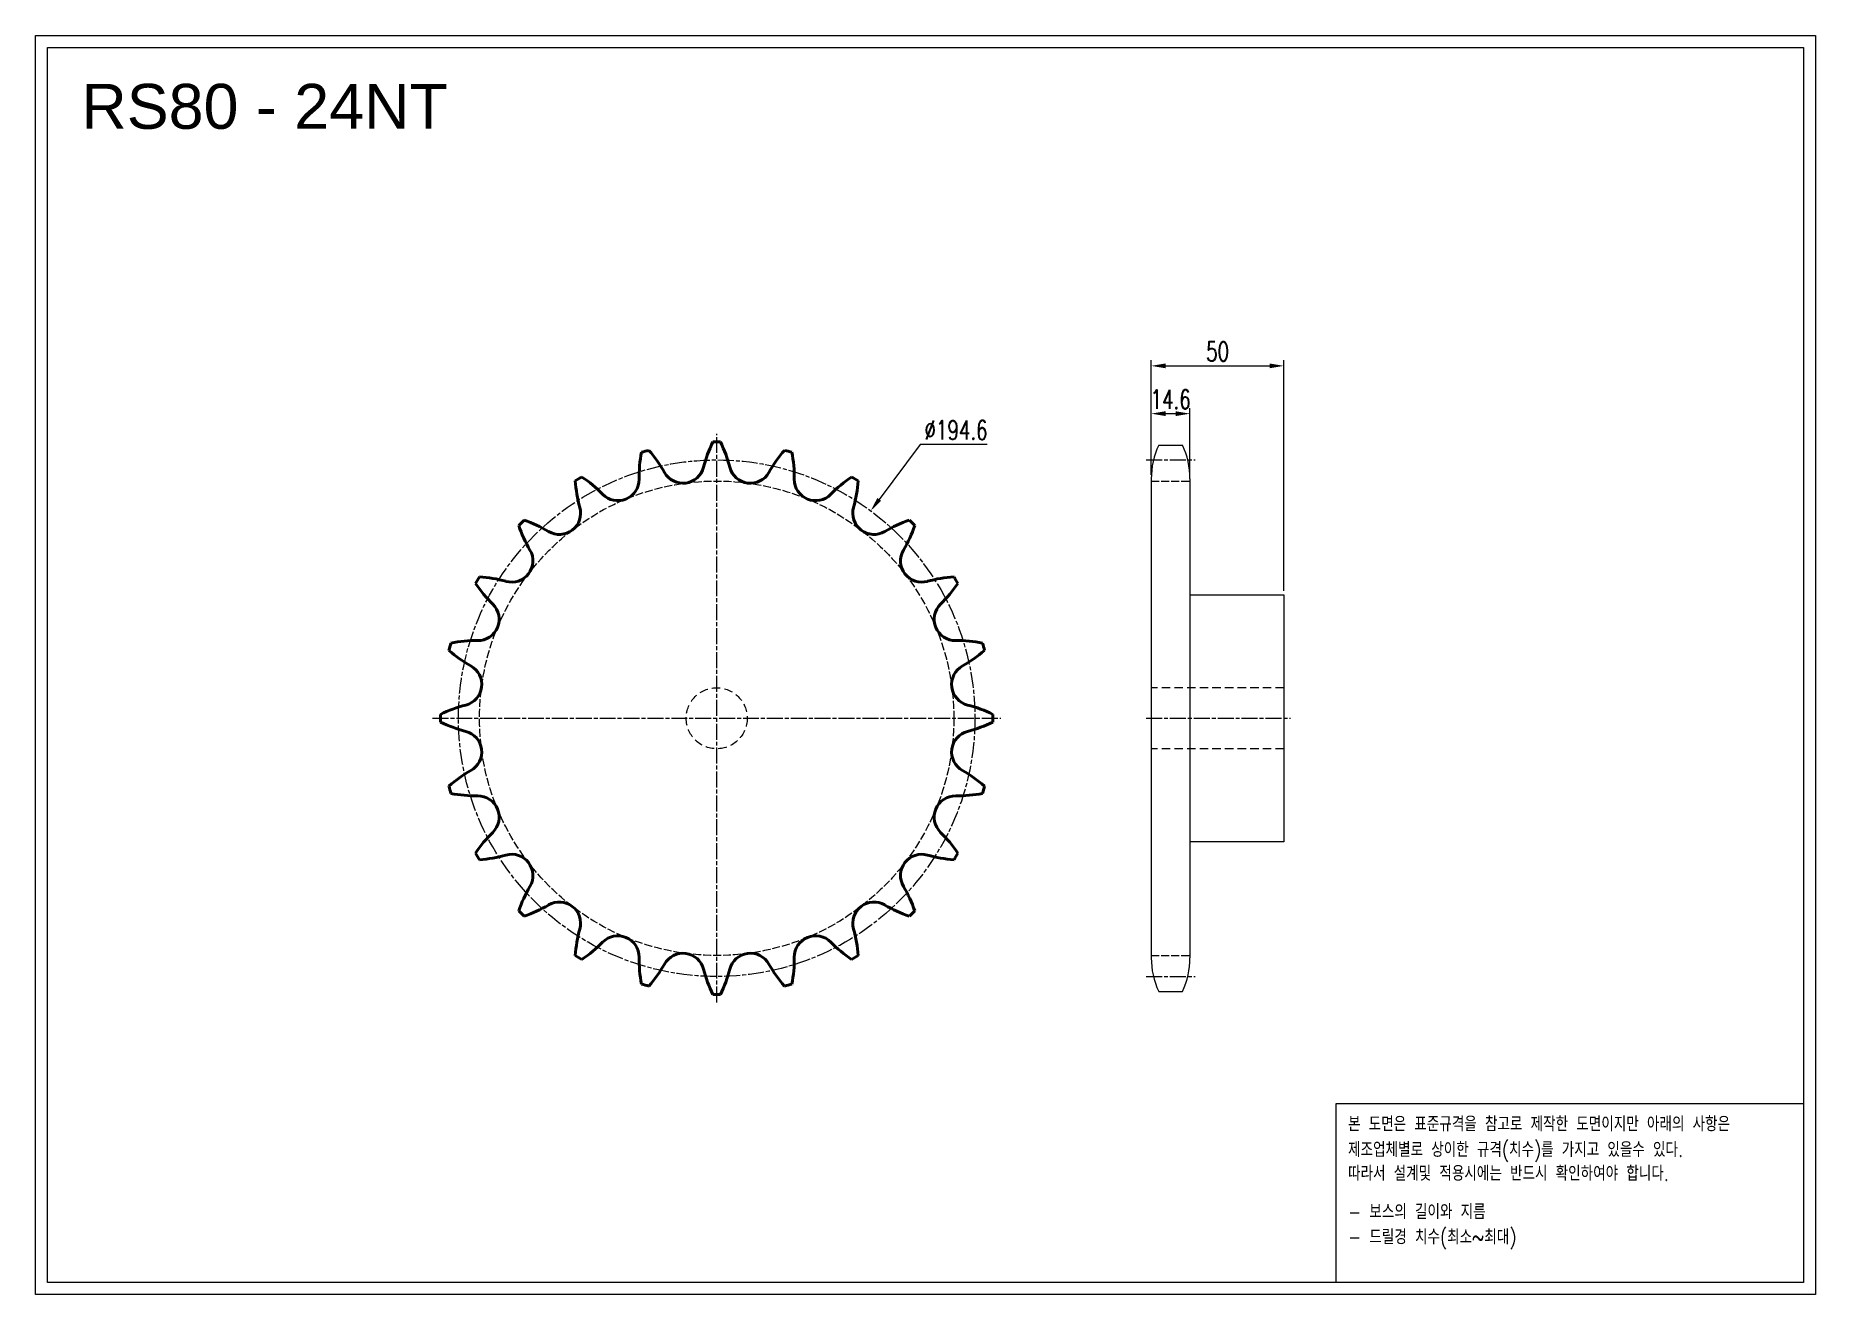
# Model space of a CAD drawing. Header units: millimetres. Extents: x -65582 to -64911, y 16254 to 16728.
import ezdxf

# ---------------------------------------------------------------- set-up
doc = ezdxf.new("R2010")
doc.units = ezdxf.units.MM
for name, pattern in [('AM_ISO02W050', [7.5, 6, -1.5]), ('AM_ISO02W050x2', [3.75, 3, -0.75]), ('AM_ISO08W050', [18, 12, -1.5, 3, -1.5]), ('AM_ISO08W050x2', [9, 6, -0.75, 1.5, -0.75]), ('HIDDEN', [9.525, 6.35, -3.175])]:
    doc.linetypes.add(name, pattern=pattern)
for name, color, linetype, lineweight in [('AM_0N', 7, 'Continuous', 50), ('AM_3N', 6, 'AM_ISO02W050', 25), ('AM_7', 4, 'AM_ISO08W050', 25), ('AM_7N', 4, 'AM_ISO08W050', 25)]:
    doc.layers.add(name, color=color, linetype=linetype, lineweight=lineweight)
doc.layers.add('HL', color=2, linetype='HIDDEN')
doc.layers.add('S-DIM', color=7, linetype='Continuous')
doc.styles.add('HAN', font='ROMANS.shx', dxfattribs={"width": 0.7, "bigfont": 'whgtxt.shx'})
doc.styles.add('HSG', font='SIMPLEX.shx', dxfattribs={"width": 0.7, "bigfont": 'HSG.shx'})
doc.styles.get("Standard").update_dxf_attribs({"font": 'arial.ttf'})
doc.dimstyles.new('APP16', dxfattribs={"dimscale": 3, "dimtxt": 2.4, "dimasz": 1.8, "dimexe": 0.7, "dimexo": 0.5, "dimgap": 0.6, "dimtad": 1, "dimtoh": 1, "dimdec": 1, "dimrnd": 0.01, "dimzin": 9, "dimdsep": 46, "dimtxsty": 'HSG', "dimcen": 0, "dimclrd": 1, "dimclre": 1, "dimclrt": 256, "dimazin": 2, "dimtp": 1, "dimtm": 1, "dimtfac": 0.5, "dimtdec": 1, "dimtofl": 0, "dimtmove": 0, "dimatfit": 3, "dimfxl": 0, "dimtvp": 1, "dimtolj": 2, "dimlwd": -1, "dimlwe": -1, "dimarcsym": 0})

# ---------------------------------------------------------------- blocks, each defined once
blk = doc.blocks.new('*D1')
at = {"layer": 'Defpoints', "color": 0, "transparency": 16777216}
for p in [(-65147.13, 16585.82), (-65161.73, 16561.3), (-65147.13, 16560.45)]:
    blk.add_point(p, dxfattribs=at)
at = {"layer": 'S-DIM', "color": 1, "transparency": 16777216}
for p, q in [((-65161.73, 16562.8), (-65161.73, 16587.92)), ((-65156.33, 16585.82), (-65152.53, 16585.82)), ((-65147.13, 16561.95), (-65147.13, 16587.92))]:
    blk.add_line(p, q, dxfattribs=at)
for points in [[(-65156.33, 16586.72), (-65156.33, 16584.92), (-65161.73, 16585.82)], [(-65152.53, 16586.72), (-65152.53, 16584.92), (-65147.13, 16585.82)]]:
    blk.add_solid(points, dxfattribs=at)
at = {"layer": 'S-DIM', "transparency": 16777216, "insert": (-65154.43, 16591.22), "char_height": 7.2, "attachment_point": 5, "style": 'HSG'}
blk.add_mtext('\\A2;14.6', dxfattribs=at)
blk = doc.blocks.new('*D2')
at = {"layer": 'Defpoints', "color": 0, "transparency": 16777216}
for p in [(-65111.73, 16603.82), (-65161.73, 16561.3), (-65111.73, 16517.59)]:
    blk.add_point(p, dxfattribs=at)
at = {"layer": 'S-DIM', "color": 1, "transparency": 16777216}
for p, q in [((-65161.73, 16562.8), (-65161.73, 16605.92)), ((-65111.73, 16519.09), (-65111.73, 16605.92)), ((-65156.33, 16603.82), (-65117.13, 16603.82))]:
    blk.add_line(p, q, dxfattribs=at)
for points in [[(-65156.33, 16604.72), (-65156.33, 16602.92), (-65161.73, 16603.82)], [(-65117.13, 16604.72), (-65117.13, 16602.92), (-65111.73, 16603.82)]]:
    blk.add_solid(points, dxfattribs=at)
at = {"layer": 'S-DIM', "transparency": 16777216, "insert": (-65136.73, 16609.22), "char_height": 7.2, "attachment_point": 5, "style": 'HSG'}
blk.add_mtext('\\A2;50', dxfattribs=at)
blk = doc.blocks.new('*D3')
at = {"layer": 'Defpoints', "color": 0, "transparency": 16777216}
for p in [(-65267.43, 16549.2), (-65383.49, 16392.99)]:
    blk.add_point(p, dxfattribs=at)
at = {"layer": 'S-DIM', "color": 1, "transparency": 16777216}
for p, q in [((-65248.83, 16574.23), (-65264.21, 16553.53)), ((-65223.51, 16574.23), (-65248.83, 16574.23))]:
    blk.add_line(p, q, dxfattribs=at)
blk.add_solid([(-65264.94, 16554.07), (-65263.49, 16552.99), (-65267.43, 16549.2)], dxfattribs=at)
at = {"layer": 'S-DIM', "transparency": 16777216, "insert": (-65235.27, 16579.63), "char_height": 7.2, "attachment_point": 5, "style": 'HSG'}
blk.add_mtext('\\A2;∅194.6', dxfattribs=at)
blk = doc.blocks.new('notice1')
at = {"color": 4}
blk.add_lwpolyline([(-22142.12, 1735.9), (-22053.8, 1735.9), (-22053.8, 1702.07), (-22142.12, 1702.07)], close=True, dxfattribs=at)
at = {"color": 4, "style": 'HAN', "width": 0.8}
for s, p in [('본 도면은 표준규격을 참고로 제작한 도면이지만 아래의 사항은', (-22139.9, 1730.62)), ('제조업체별로 상이한 규격(치수)를 가지고 있을수 있다.', (-22139.9, 1725.78)), ('따라서 설계및 적용시에는 반드시 확인하여야 합니다.', (-22139.9, 1721.28)), ('- 보스의 길이와 지름', (-22139.9, 1714.03)), ('- 드릴경 치수(최소~최대)', (-22139.9, 1709.27))]:
    blk.add_text(s, height=2.7949, dxfattribs=at).set_placement(p)

msp = doc.modelspace()

# ---------------------------------------------------------------- linework, layer by layer
for p, q in [((-65158.93, 16574), (-65149.93, 16574)), ((-65161.73, 16561.3), (-65161.73, 16380.89)), ((-65147.13, 16561.3), (-65147.13, 16380.89)), ((-65147.13, 16517.59), (-65111.73, 16517.59)), ((-65111.73, 16517.59), (-65111.73, 16424.59)), ((-65111.73, 16424.59), (-65147.13, 16424.59)), ((-65158.93, 16368.19), (-65149.93, 16368.19))]:
    msp.add_line(p, q)
for points in [[(-65582.09, 16728.22), (-64911.49, 16728.22), (-64911.49, 16254.06), (-65582.09, 16254.06)], [(-65577.57, 16723.71), (-64916, 16723.71), (-64916, 16258.58), (-65577.57, 16258.58)]]:
    msp.add_lwpolyline(points, close=True)
for centre, start, end in [((-65131.53, 16561.3), 155.13196, 180), ((-65177.33, 16561.3), 0, 24.86804), ((-65131.53, 16380.89), 180, 204.86804), ((-65177.33, 16380.89), 335.13196, 0)]:
    msp.add_arc(centre, 30.2, start, end)
at = {"layer": 'AM_0N'}
for centre, radius, start, end in [((-65305.16, 16561.69), 49.55, 168.8666, 180.625), ((-65325.46, 16471.09), 104.09, 104.21378, 105.78622), ((-65388.33, 16539.4), 49.55, 29.375, 41.1334), ((-65282.41, 16553.35), 49.55, 153.8666, 165.625), ((-65325.46, 16471.09), 104.09, 89.21378, 90.78622), ((-65368.51, 16553.35), 49.55, 14.375, 26.1334), ((-65262.59, 16539.4), 49.55, 138.8666, 150.625), ((-65325.46, 16471.09), 104.09, 74.21378, 75.78622), ((-65345.76, 16561.69), 49.55, 359.375, 11.1334), ((-65338.17, 16567.64), 8.02, 209.375, 345.625), ((-65312.75, 16567.64), 8.02, 194.375, 330.625), ((-65325.46, 16471.09), 104.09, 119.21378, 120.78622), ((-65329.3, 16563.85), 49.55, 183.8666, 195.625), ((-65403.87, 16520.8), 49.55, 44.375, 56.1334), ((-65362.72, 16561.06), 8.02, 224.375, 0.625), ((-65288.19, 16561.06), 8.02, 179.375, 315.625), ((-65247.05, 16520.8), 49.55, 123.8666, 135.625), ((-65325.46, 16471.09), 104.09, 59.21378, 60.78622), ((-65321.62, 16563.85), 49.55, 344.375, 356.1334), ((-65384.74, 16548.35), 8.02, 239.375, 15.625), ((-65266.18, 16548.35), 8.02, 164.375, 300.625), ((-65325.46, 16471.09), 104.09, 134.21378, 135.78622), ((-65414.06, 16498.81), 49.55, 59.375, 71.1334), ((-65236.86, 16498.81), 49.55, 108.8666, 120.625), ((-65325.46, 16471.09), 104.09, 44.21378, 45.78622), ((-65353.18, 16559.7), 49.55, 198.8666, 210.625), ((-65297.74, 16559.7), 49.55, 329.375, 341.1334), ((-65402.71, 16530.37), 8.02, 254.375, 30.625), ((-65248.2, 16530.37), 8.02, 149.375, 285.625), ((-65325.46, 16471.09), 104.09, 149.21378, 150.78622), ((-65418.22, 16474.94), 49.55, 74.375, 86.1334), ((-65232.7, 16474.94), 49.55, 93.8666, 105.625), ((-65325.46, 16471.09), 104.09, 29.21378, 30.78622), ((-65375.17, 16549.5), 49.55, 213.8666, 225.625), ((-65275.75, 16549.5), 49.55, 314.375, 326.1334), ((-65415.43, 16508.36), 8.02, 269.375, 45.625), ((-65235.49, 16508.36), 8.02, 134.375, 270.625), ((-65325.46, 16471.09), 104.09, 164.21378, 165.78622), ((-65416.05, 16450.8), 49.55, 89.375, 101.1334), ((-65234.87, 16450.8), 49.55, 78.8666, 90.625), ((-65325.46, 16471.09), 104.09, 14.21378, 15.78622), ((-65393.77, 16533.97), 49.55, 228.8666, 240.625), ((-65422, 16483.8), 8.02, 284.375, 60.625), ((-65228.91, 16483.8), 8.02, 119.375, 255.625), ((-65257.15, 16533.97), 49.55, 299.375, 311.1334), ((-65325.46, 16471.09), 104.09, 179.21378, 180.78622), ((-65407.71, 16428.04), 49.55, 104.375, 116.1334), ((-65243.21, 16428.04), 49.55, 63.8666, 75.625), ((-65325.46, 16471.09), 104.09, 359.21378, 0.78622), ((-65407.71, 16514.15), 49.55, 243.8666, 255.625), ((-65422, 16458.38), 8.02, 299.375, 75.625), ((-65228.91, 16458.38), 8.02, 104.375, 240.625), ((-65243.21, 16514.15), 49.55, 284.375, 296.1334), ((-65393.77, 16408.22), 49.55, 119.375, 131.1334), ((-65257.15, 16408.22), 49.55, 48.8666, 60.625), ((-65325.46, 16471.09), 104.09, 194.21378, 195.78622), ((-65325.46, 16471.09), 104.09, 344.21378, 345.78622), ((-65416.05, 16491.39), 49.55, 258.8666, 270.625), ((-65415.43, 16433.83), 8.02, 314.375, 90.625), ((-65235.49, 16433.83), 8.02, 89.375, 225.625), ((-65234.87, 16491.39), 49.55, 269.375, 281.1334), ((-65375.17, 16392.68), 49.55, 134.375, 146.1334), ((-65275.75, 16392.68), 49.55, 33.8666, 45.625), ((-65325.46, 16471.09), 104.09, 209.21378, 210.78622), ((-65418.22, 16467.25), 49.55, 273.8666, 285.625), ((-65402.71, 16411.81), 8.02, 329.375, 105.625), ((-65248.2, 16411.81), 8.02, 74.375, 210.625), ((-65232.7, 16467.25), 49.55, 254.375, 266.1334), ((-65325.46, 16471.09), 104.09, 329.21378, 330.78622), ((-65353.18, 16382.49), 49.55, 149.375, 161.1334), ((-65297.74, 16382.49), 49.55, 18.8666, 30.625), ((-65325.46, 16471.09), 104.09, 224.21378, 225.78622), ((-65414.06, 16443.37), 49.55, 288.8666, 300.625), ((-65384.74, 16393.84), 8.02, 344.375, 120.625), ((-65266.18, 16393.84), 8.02, 59.375, 195.625), ((-65236.86, 16443.37), 49.55, 239.375, 251.1334), ((-65325.46, 16471.09), 104.09, 314.21378, 315.78622), ((-65329.3, 16378.33), 49.55, 164.375, 176.1334), ((-65321.62, 16378.33), 49.55, 3.8666, 15.625), ((-65403.87, 16421.39), 49.55, 303.8666, 315.625), ((-65362.72, 16381.13), 8.02, 359.375, 135.625), ((-65288.19, 16381.13), 8.02, 44.375, 180.625), ((-65247.05, 16421.39), 49.55, 224.375, 236.1334), ((-65325.46, 16471.09), 104.09, 239.21378, 240.78622), ((-65305.16, 16380.5), 49.55, 179.375, 191.1334), ((-65388.33, 16402.79), 49.55, 318.8666, 330.625), ((-65338.17, 16374.55), 8.02, 14.375, 150.625), ((-65282.41, 16388.84), 49.55, 194.375, 206.1334), ((-65368.51, 16388.84), 49.55, 333.8666, 345.625), ((-65312.75, 16374.55), 8.02, 29.375, 165.625), ((-65262.59, 16402.79), 49.55, 209.375, 221.1334), ((-65345.76, 16380.5), 49.55, 348.8666, 0.625), ((-65325.46, 16471.09), 104.09, 299.21378, 300.78622), ((-65325.46, 16471.09), 104.09, 254.21378, 255.78622), ((-65325.46, 16471.09), 104.09, 284.21378, 285.78622), ((-65325.46, 16471.09), 104.09, 269.21378, 270.78622)]:
    msp.add_arc(centre, radius, start, end, dxfattribs=at)
at = {"layer": 'AM_3N', "linetype": 'AM_ISO02W050x2'}
for p, q in [((-65161.73, 16560.45), (-65147.13, 16560.45)), ((-65161.73, 16381.73), (-65147.13, 16381.73))]:
    msp.add_line(p, q, dxfattribs=at)
msp.add_circle((-65325.46, 16471.09), 89.36, dxfattribs=at)
at = {"layer": 'AM_7', "linetype": 'AM_ISO08W050x2'}
for p, q in [((-65163.67, 16568.39), (-65145.19, 16568.39)), ((-65163.67, 16471.09), (-65109.31, 16471.09)), ((-65163.67, 16373.79), (-65145.19, 16373.79))]:
    msp.add_line(p, q, dxfattribs=at)
msp.add_circle((-65325.46, 16471.09), 97.3, dxfattribs=at)
at = {"layer": 'AM_7N', "linetype": 'AM_ISO08W050x2'}
for p, q in [((-65325.46, 16364.01), (-65325.46, 16578.18)), ((-65432.55, 16471.09), (-65218.37, 16471.09))]:
    msp.add_line(p, q, dxfattribs=at)
at = {"layer": 'HL', "linetype": 'HIDDEN', "ltscale": 0.5}
for p, q in [((-65111.73, 16482.59), (-65161.73, 16482.59)), ((-65111.73, 16459.59), (-65161.73, 16459.59))]:
    msp.add_line(p, q, dxfattribs=at)
msp.add_circle((-65325.46, 16471.09), 11.5, dxfattribs=at)

# ---------------------------------------------------------------- block references
at = {"xscale": 1.992646656, "yscale": 1.992646656, "zscale": 1.992646656}
msp.add_blockref('notice1', (-20970.58, 12866.96), dxfattribs=at)

# ---------------------------------------------------------------- texts
msp.add_text('RS80 - 24NT', height=16.9344).set_placement((-65564.82, 16693.11))

# ---------------------------------------------------------------- dimensions: what is measured, and where the dimension line sits
at = {"layer": 'S-DIM'}
dim = msp.add_linear_dim(base=(-65111.73, 16603.82), p1=(-65161.73, 16561.3), p2=(-65111.73, 16517.59), dimstyle='APP16', dxfattribs=at)
dim.commit()
dim.dimension.update_dxf_attribs({"geometry": '*D2', "text_midpoint": (-65136.73, 16609.22)})
dim = msp.add_linear_dim(base=(-65147.13, 16585.82), p1=(-65161.73, 16561.3), p2=(-65147.13, 16560.45), dimstyle='APP16', dxfattribs=at)
dim.commit()
dim.dimension.update_dxf_attribs({"geometry": '*D1', "text_midpoint": (-65154.43, 16585.82), "dimtype": 128})
dim = msp.add_diameter_dim_2p(p1=(-65383.49, 16392.99), p2=(-65267.43, 16549.2), dimstyle='APP16', dxfattribs=at)
dim.commit()
dim.dimension.update_dxf_attribs({"geometry": '*D3', "text_midpoint": (-65235.27, 16574.23), "dimtype": 131})

doc.saveas('drawing.dxf')
